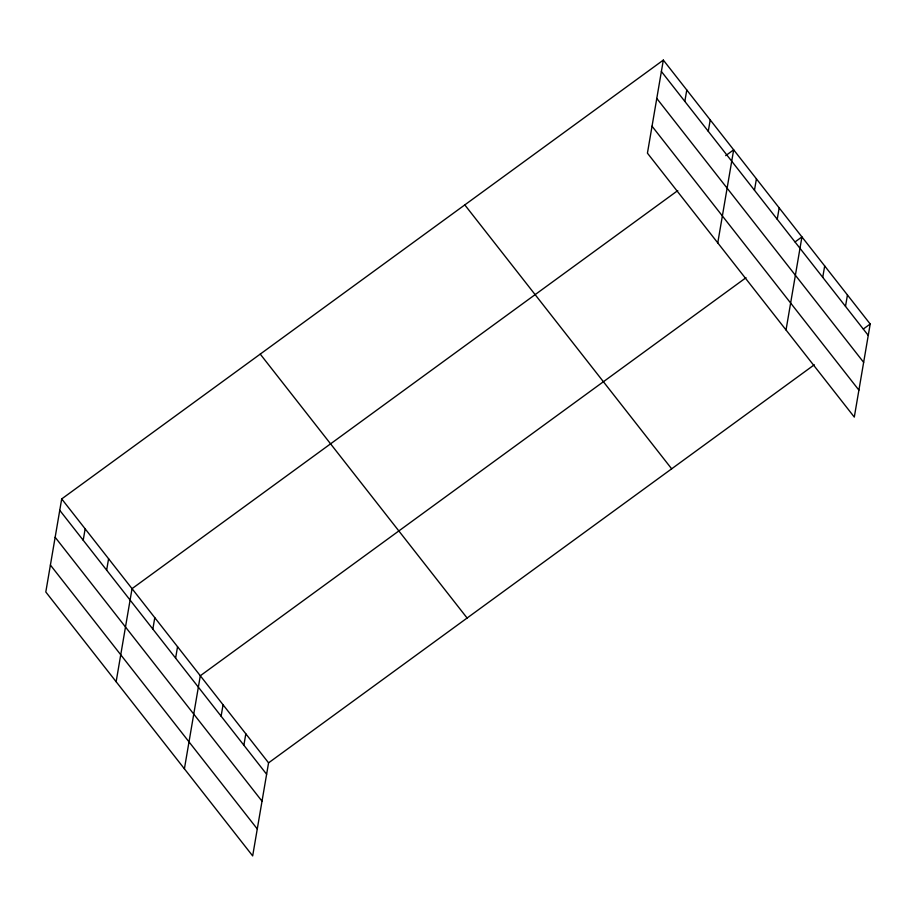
<?xml version="1.0" encoding="UTF-8"?>
<svg xmlns="http://www.w3.org/2000/svg" width="916" height="916" viewBox="0 0 916 916"><rect width="100%" height="100%" fill="white"/><g stroke="black" fill="none" stroke-linecap="round" stroke-linejoin="round"><path stroke-width="1.37" d="M663.333 60.09L647.429 153.155L854.296 417.078L870.2 324.012L663.333 60.09L61.704 498.922L45.8 591.988L252.667 855.91L268.571 762.845L814.29 364.786M83.207 540.234L85.154 528.841M106.645 570.141L108.592 558.749M116.137 681.722L132.041 588.656L677.76 190.597M152.846 629.086L154.793 617.693M175.609 658.123L177.555 646.719M184.402 768.822L200.306 675.756L746.025 277.697M221.111 716.186L223.057 704.782M243.874 745.212L245.82 733.819M684.836 101.39L686.782 89.997M708.274 131.309L710.221 119.904M717.766 242.889L733.67 149.823L725.678 155.651M754.475 190.242L756.421 178.849M777.226 219.279L779.184 207.886M786.031 329.978L801.935 236.912L795.088 241.904M822.74 277.342L824.686 265.949M845.502 306.368L847.449 294.975M863.353 329.004L870.2 324.012M661.386 71.482L868.253 335.405M656.783 98.436L863.651 362.358M652.032 126.202L858.899 390.124M464.801 204.909L671.668 468.82M260.247 354.114L467.114 618.037M61.704 498.922L268.571 762.845M59.758 510.327L266.625 774.249M55.155 537.268L262.022 801.191M50.403 565.046L257.27 828.957"/></g></svg>
